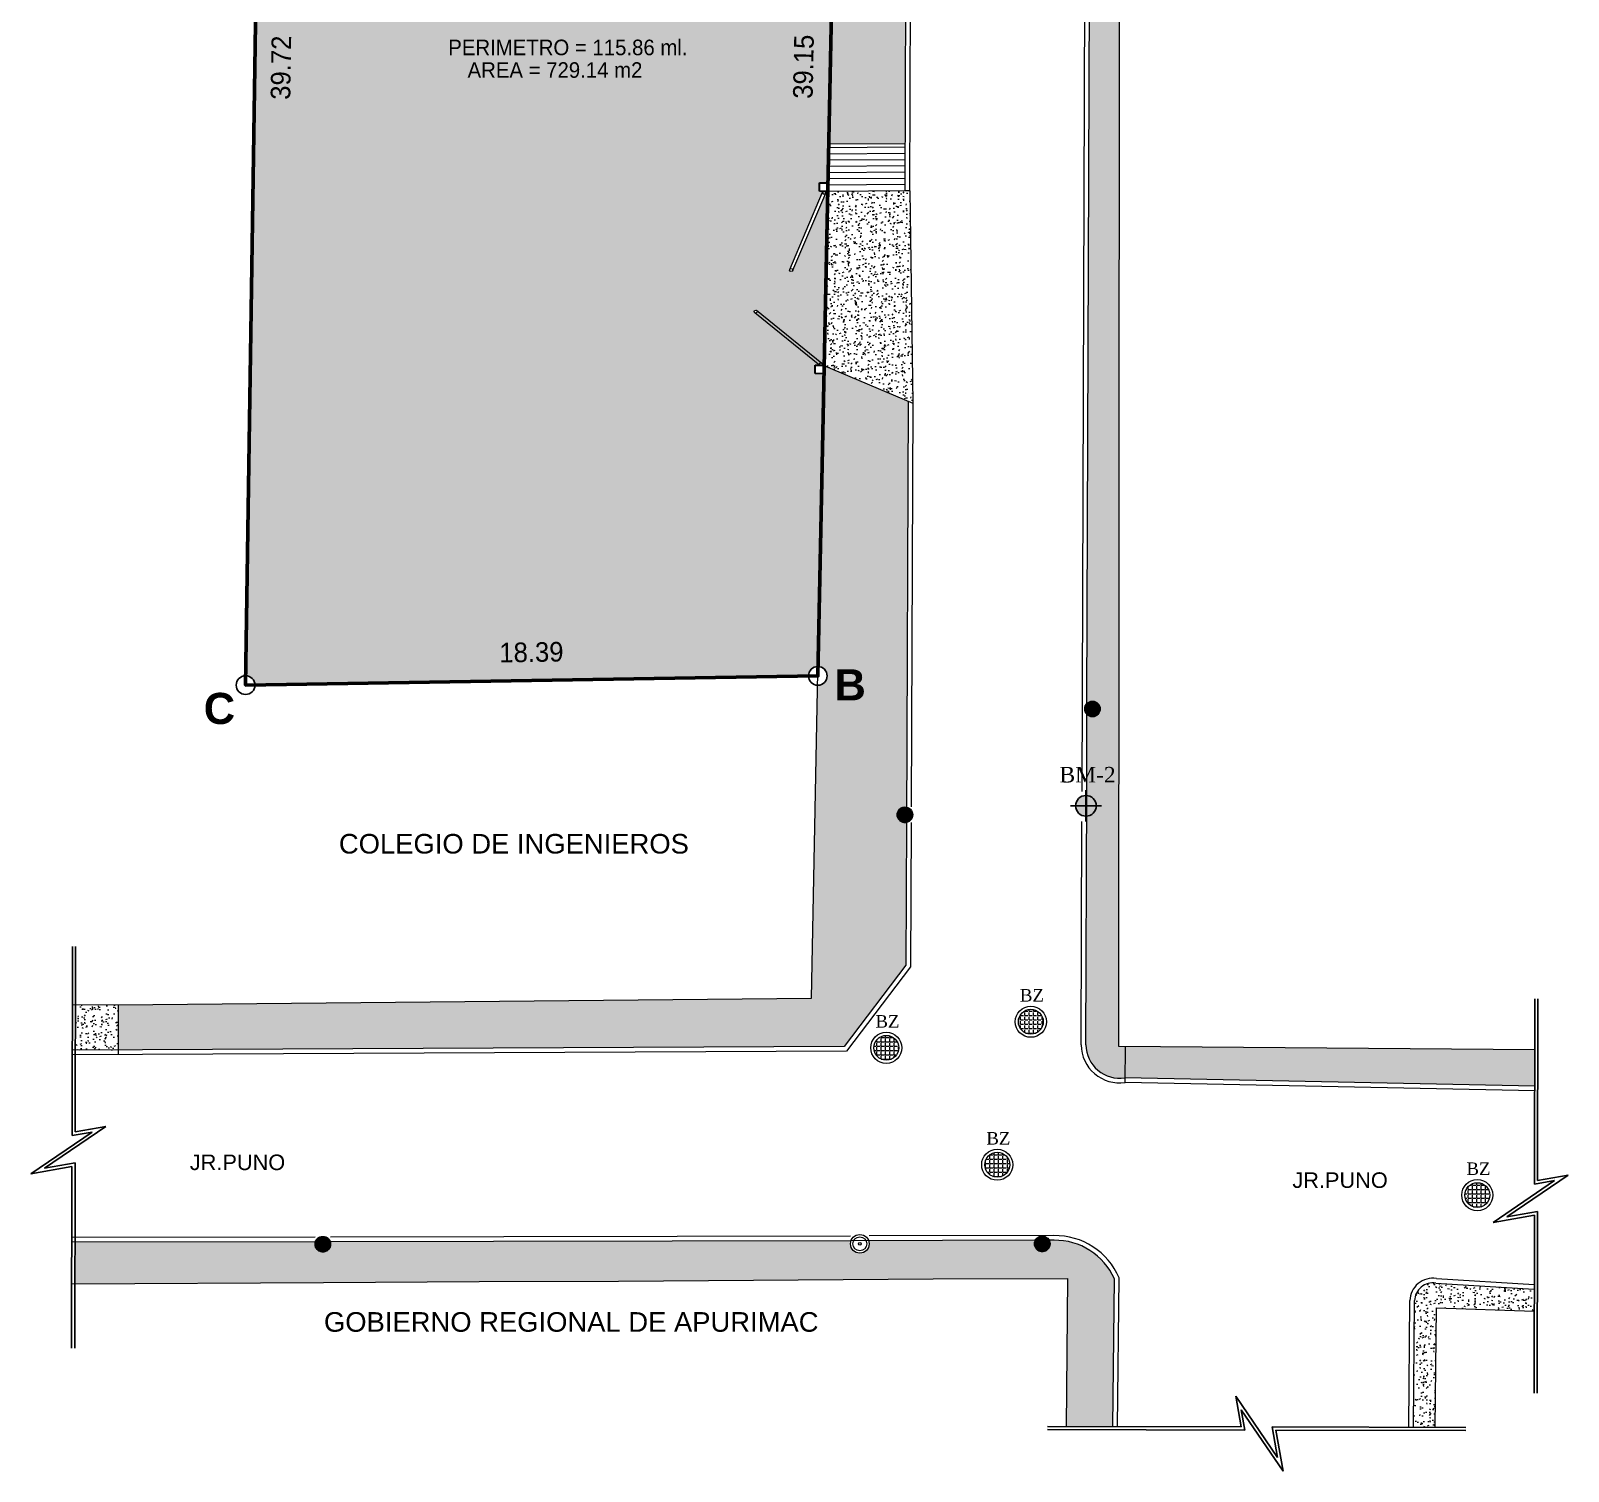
# Model space of a CAD drawing. Header units: metres. Extents: x 729055 to 735546, y 8489029 to 8491869.
# Drawn here: x 734368.85 to 734418.25, y 8489106.47 to 8489152.77 of the extents above; entities that cross this region are included whole.
import ezdxf
from ezdxf.enums import TextEntityAlignment as Align

# ---------------------------------------------------------------- set-up
doc = ezdxf.new("R2010")
doc.units = ezdxf.units.M
for name, color, linetype, lineweight in [('AREA DE EXCAVACION', 5, 'Continuous', 60), ('CALLES', 5, 'Continuous', 18), ('COLUMNAS', 1, 'Continuous', 30), ('CORTES DE VIA', 7, 'Continuous', 25), ('ESPINAS', 86, 'Continuous', 0), ('HACH', 7, 'Continuous', 0), ('T-POSTE', 7, 'Continuous', 25), ('TEXTO', 7, 'Continuous', 0)]:
    doc.layers.add(name, color=color, linetype=linetype, lineweight=lineweight)
for name, color, linetype in [('DISTANCIA', 2, 'Continuous'), ('V-NODE-TEXT', 11, 'Continuous'), ('VERTICES', 3, 'Continuous')]:
    doc.layers.add(name, color=color, linetype=linetype)
doc.styles.add('1. Barrios', font='@PMingLiU-ExtB.ttf')
doc.styles.add('Arial', font='arial.ttf')
doc.styles.get("Standard").update_dxf_attribs({"font": 'BELL.TTF'})
doc.styles.add('VERTICES', font='sanssb__.ttf')
pattern_1 = [(0, (206.0192, -146.47766), (0, 0.2032), []), (90, (206.0192, -146.47766), (-0.2032, 0.2032), [0.2032, -0.2032])]
pattern_2 = [(50, (206.0192, -146.47766), (0.546554006988, -0.047817256617), [0.05715, -0.62865]), (355, (206.0192, -146.47766), (-0.105730264275, 0.573170535717), [0.04572, -0.50292175251]), (100.4514447, (206.06476, -146.48164), (0.44082374127, 0.525353255737), [0.0485700264, -0.5342707338]), (46.1842, (206.0192, -146.32526), (0.813237122676, -0.1261269838), [0.085725, -0.942975]), (96.63555761, (206.087, -146.3358), (0.712212402155, 0.74227837379), [0.07285506942, -0.80140682448]), (351.18415117, (206.0192, -146.32526), (0.712212402195, 0.74227837376), [0.06857990121, -0.75437919576]), (21, (206.0954, -146.36336), (0.454843173807, -0.306795594561), [0.05715, -0.62865]), (326, (206.0954, -146.36336), (0.185406085043, 0.552563898367), [0.04572, -0.50292]), (71.451445, (206.1333, -146.3889), (0.640249257836, 0.245768306658), [0.0485700264, -0.5342698128]), (37.5, (206.0192, -146.47766), (0.0092658097518, 0.2536651166195), [0, -0.496824, 0, -0.51054, 0, -0.504825]), (7.5, (206.0192, -146.47766), (0.200458987531, 0.300541724454), [0, -0.291084, 0, -0.485394, 0, -0.192405]), (327.5, (205.84928, -146.47766), (0.4067717855006, -0.017186231978), [0, -0.1905, 0, -0.59436, 0, -0.78867]), (317.5, (205.7731, -146.47766), (0.444387544158, 0.0762794731), [0, -0.24765, 0, -0.394716, 0, -0.56007])]

# ---------------------------------------------------------------- blocks, each defined once
blk = doc.blocks.new('POSTE DE CONCRETO')
at = {"layer": 'T-POSTE', "lineweight": 0}
h = blk.add_hatch(dxfattribs=at)
h.set_pattern_fill('ANSI31', color=256, scale=0.02, angle=135)
edge = h.paths.add_edge_path()
edge.add_arc((0, 0), 1.73, 0, 360)
blk.add_circle((0, 0), 1.73, dxfattribs=at)
blk = doc.blocks.new('*U120', base_point=(729564.308, 8491345.293, 2392.08))
at = {"color": 3, "linetype": 'ByBlock', "lineweight": -2, "xscale": 0.1446221087505031, "yscale": 0.1446221087505031, "zscale": 0.1446221087505031}
blk.add_blockref('POSTE DE CONCRETO', (729564.308, 8491345.293, 2392.08), dxfattribs=at)
blk = doc.blocks.new('BUZON 2')
h = blk.add_hatch()
h.set_pattern_fill('ANGLE', color=0, scale=0.02)
h.set_pattern_definition([(0, (-729608.55375, -8491393.21117), (0, 0.1397), [0.1016, -0.0381]), (90, (-729608.55375, -8491393.21117), (-0.1397, 9e-18), [0.1016, -0.0381])])
h.paths.add_polyline_path([(-0.4, 0, 1), (0.4, 0, 1)])
at = {"color": 0}
for radius in [0.5, 0.4]:
    blk.add_circle((0, 0), radius, dxfattribs=at)
blk = doc.blocks.new('*U121', base_point=(729576.672, 8491329.663, 2390.771))
at = {"layer": 'V-NODE-TEXT', "color": 8, "linetype": 'ByBlock', "insert": (729576.322, 8491330.713, 2390.771), "char_height": 0.4, "attachment_point": 1}
blk.add_mtext('{\\fTimes New Roman|b0|i0|c0|p18;BZ}', dxfattribs=at)
blk = doc.blocks.new('*U122', base_point=(729576.672, 8491329.663, 2390.771))
at = {"color": 7, "linetype": 'ByBlock', "lineweight": -2}
blk.add_blockref('*U121', (729576.672, 8491329.663, 2390.771), dxfattribs=at)
blk = doc.blocks.new('*U123', base_point=(729576.672, 8491329.663, 2390.771))
at = {"color": 7, "linetype": 'ByBlock', "lineweight": -2}
for name in ['*U122', 'BUZON 2']:
    blk.add_blockref(name, (729576.672, 8491329.663, 2390.771), dxfattribs=at)
blk = doc.blocks.new('*U124', base_point=(729561.246, 8491330.641, 2390.793))
at = {"layer": 'V-NODE-TEXT', "color": 8, "linetype": 'ByBlock', "insert": (729560.896, 8491331.691, 2390.793), "char_height": 0.4, "attachment_point": 1}
blk.add_mtext('{\\fTimes New Roman|b0|i0|c0|p18;BZ}', dxfattribs=at)
blk = doc.blocks.new('*U125', base_point=(729561.246, 8491330.641, 2390.793))
at = {"color": 7, "linetype": 'ByBlock', "lineweight": -2}
blk.add_blockref('*U124', (729561.246, 8491330.641, 2390.793), dxfattribs=at)
blk = doc.blocks.new('*U126', base_point=(729561.246, 8491330.641, 2390.793))
at = {"color": 7, "linetype": 'ByBlock', "lineweight": -2}
for name in ['*U125', 'BUZON 2']:
    blk.add_blockref(name, (729561.246, 8491330.641, 2390.793), dxfattribs=at)
blk = doc.blocks.new('*U127', base_point=(729562.325, 8491335.236, 2391.053))
at = {"layer": 'V-NODE-TEXT', "color": 8, "linetype": 'ByBlock', "insert": (729561.975, 8491336.286, 2391.053), "char_height": 0.4, "attachment_point": 1}
blk.add_mtext('{\\fTimes New Roman|b0|i0|c0|p18;BZ}', dxfattribs=at)
blk = doc.blocks.new('*U128', base_point=(729562.325, 8491335.236, 2391.053))
at = {"color": 7, "linetype": 'ByBlock', "lineweight": -2}
blk.add_blockref('*U127', (729562.325, 8491335.236, 2391.053), dxfattribs=at)
blk = doc.blocks.new('*U129', base_point=(729562.325, 8491335.236, 2391.053))
at = {"color": 7, "linetype": 'ByBlock', "lineweight": -2}
for name in ['*U128', 'BUZON 2']:
    blk.add_blockref(name, (729562.325, 8491335.236, 2391.053), dxfattribs=at)
blk = doc.blocks.new('*U130', base_point=(729557.682, 8491334.399, 2390.962))
at = {"layer": 'V-NODE-TEXT', "color": 8, "linetype": 'ByBlock', "insert": (729557.332, 8491335.449, 2390.962), "char_height": 0.4, "attachment_point": 1}
blk.add_mtext('{\\fTimes New Roman|b0|i0|c0|p18;BZ}', dxfattribs=at)
blk = doc.blocks.new('*U131', base_point=(729557.682, 8491334.399, 2390.962))
at = {"color": 7, "linetype": 'ByBlock', "lineweight": -2}
blk.add_blockref('*U130', (729557.682, 8491334.399, 2390.962), dxfattribs=at)
blk = doc.blocks.new('*U132', base_point=(729557.682, 8491334.399, 2390.962))
at = {"color": 7, "linetype": 'ByBlock', "lineweight": -2}
for name in ['*U131', 'BUZON 2']:
    blk.add_blockref(name, (729557.682, 8491334.399, 2390.962), dxfattribs=at)
blk = doc.blocks.new('*U133', base_point=(729558.282, 8491341.891, 2391.801))
at = {"color": 3, "linetype": 'ByBlock', "lineweight": -2, "xscale": 0.1446221087505031, "yscale": 0.1446221087505031, "zscale": 0.1446221087505031}
blk.add_blockref('POSTE DE CONCRETO', (729558.282, 8491341.891, 2391.801), dxfattribs=at)
blk = doc.blocks.new('*U134', base_point=(729562.693, 8491328.098, 2390.986))
at = {"color": 3, "linetype": 'ByBlock', "lineweight": -2, "xscale": 0.1446221087505031, "yscale": 0.1446221087505031, "zscale": 0.1446221087505031}
blk.add_blockref('POSTE DE CONCRETO', (729562.693, 8491328.098, 2390.986), dxfattribs=at)
blk = doc.blocks.new('HIDRANTE')
at = {"color": 1}
for radius in [0.388, 0.291, 0.0566]:
    blk.add_circle((0, 0), radius, dxfattribs=at)
blk = doc.blocks.new('*U135', base_point=(729556.832, 8491328.098, 2391.013))
at = {"color": 0, "linetype": 'ByBlock', "lineweight": -2, "xscale": 0.7727211238843856, "yscale": 0.7727211238843856, "zscale": 0.7727211238843856}
blk.add_blockref('HIDRANTE', (729556.832, 8491328.098, 2391.013), dxfattribs=at)
blk = doc.blocks.new('*U136', base_point=(729539.577, 8491328.089, 2391.164))
at = {"color": 3, "linetype": 'ByBlock', "lineweight": -2, "xscale": 0.1446221087505031, "yscale": 0.1446221087505031, "zscale": 0.1446221087505031}
blk.add_blockref('POSTE DE CONCRETO', (729539.577, 8491328.089, 2391.164), dxfattribs=at)
blk = doc.blocks.new('*U115', base_point=(729564.098, 8491342.178, 2391.863))
at = {"layer": 'V-NODE-TEXT', "color": 7, "linetype": 'ByBlock', "insert": (729563.248, 8491343.428, 2391.863), "char_height": 0.5, "attachment_point": 1}
blk.add_mtext('{\\fTimes New Roman|b0|i0|c0|p18;\\C7;BM-2}', dxfattribs=at)
blk = doc.blocks.new('*U116', base_point=(729564.098, 8491342.178, 2391.863))
at = {"color": 6, "linetype": 'ByBlock', "lineweight": -2}
blk.add_blockref('*U115', (729564.098, 8491342.178, 2391.863), dxfattribs=at)

msp = doc.modelspace()

# ---------------------------------------------------------------- hatches: boundary and pattern name
at = {"true_color": 0xff0000}
h = msp.add_hatch(color=1, dxfattribs=at)
h.dxf.hatch_style = 1
h.paths.add_polyline_path([(734403.088, 8489127.858, 0.414214), (734402.754, 8489128.191), (734402.754, 8489127.858)])
h.paths.add_polyline_path([(734402.421, 8489127.858, 0.414214), (734402.754, 8489127.525), (734402.754, 8489127.858)])
at = {"true_color": 0xffffff}
h = msp.add_hatch(color=7, dxfattribs=at)
h.dxf.hatch_style = 1
h.paths.add_polyline_path([(734402.421, 8489127.858), (734402.754, 8489127.858), (734402.754, 8489128.191, 0.414214)])
h.paths.add_polyline_path([(734402.754, 8489127.525, 0.414214), (734403.088, 8489127.858), (734402.754, 8489127.858)])
at = {"layer": 'HACH'}
h = msp.add_hatch(dxfattribs=at)
h.set_pattern_fill('AR-B816', color=256, scale=0.001)
h.set_pattern_definition(pattern_1)
h.paths.add_polyline_path([(734397.007, 8489167.121, -0.45013), (734396.727, 8489167.369, -0.451955), (734397.008, 8489167.617), (734397.043, 8489179.063, -0.516269), (734396.711, 8489179.299, -0.518192), (734397.045, 8489179.534), (734397.064, 8489185.808, 0.220744), (734395.043, 8489189.191), (734394.248, 8489189.225), (734394.163, 8489186.689), (734394.876, 8489186.678, -0.992544), (734395.476, 8489186.674, -0.418605), (734395.171, 8489186.374), (734394.948, 8489171.476, -0.409836), (734395.244, 8489171.176, -0.420248), (734394.937, 8489170.876), (734394.49, 8489149.13), (734396.952, 8489149.139)])
h.paths.add_polyline_path([(734395.584, 8489169.867), (734395.284, 8489169.868), (734395.286, 8489170.468), (734395.586, 8489170.467)], flags=16)
h.paths.add_polyline_path([(734395.534, 8489169.917), (734395.334, 8489169.918), (734395.336, 8489170.418), (734395.536, 8489170.417)], flags=0)
h.paths.add_polyline_path([(734396.026, 8489176.196), (734396.027, 8489176.546), (734396.327, 8489176.545), (734396.326, 8489176.195)], flags=16)
h.paths.add_polyline_path([(734396.076, 8489176.246), (734396.077, 8489176.496), (734396.277, 8489176.495), (734396.276, 8489176.245)], flags=0)
h.paths.add_polyline_path([(734397.037, 8489140.865), (734394.344, 8489142.012), (734394.145, 8489132.334, -0.408205), (734394.439, 8489132.034, -0.420259), (734394.133, 8489131.734), (734393.93, 8489121.67), (734371.652, 8489121.457), (734371.659, 8489120.015), (734394.985, 8489120.126), (734396.971, 8489122.738), (734396.988, 8489127.326, -0.47408), (734396.688, 8489127.571, -0.476317), (734396.99, 8489127.815)])
h.paths.add_polyline_path([(734394.682, 8489186.955), (734396.273, 8489186.955), (734396.273, 8489188.525), (734394.682, 8489188.525)], flags=24)
h.paths.add_polyline_path([(734395.181, 8489170.617), (734396.671, 8489170.617), (734396.671, 8489172.117), (734395.181, 8489172.117)], flags=24)
h.paths.add_polyline_path([(734394.433, 8489130.998), (734395.924, 8489130.998), (734395.924, 8489132.498), (734394.433, 8489132.498)], flags=24)
h = msp.add_hatch(dxfattribs=at)
h.set_pattern_fill('AR-B816', color=256, scale=0.001)
h.set_pattern_definition(pattern_1)
h.paths.add_polyline_path([(734403.854, 8489185.944), (734405.977, 8489187.991), (734414.291, 8489187.583), (734414.293, 8489188.519), (734405.732, 8489188.842), (734404.752, 8489187.953), (734403.494, 8489186.698), (734402.975, 8489185.569), (734402.972, 8489184.831, -0.526792), (734403.313, 8489184.597, -0.529009), (734402.971, 8489184.365), (734402.91, 8489166.815, -0.369747), (734403.192, 8489166.486, -0.371719), (734402.908, 8489166.156), (734402.889, 8489160.678, -0.599288), (734403.278, 8489160.47, -0.601647), (734402.887, 8489160.263), (734402.787, 8489131.223), (734402.786, 8489131.149, -0.670254), (734403.214, 8489130.973, -0.672769), (734402.785, 8489130.799), (734402.777, 8489128.323), (734402.776, 8489128.191, -0.395182), (734403.088, 8489127.858, -0.397188), (734402.774, 8489127.525), (734402.748, 8489120.171, 0.456606), (734404.013, 8489119.115), (734404.021, 8489120.122), (734403.809, 8489120.124)])
h.paths.add_polyline_path([(734401.767, 8489128.323), (734403.781, 8489128.323), (734403.781, 8489129.391), (734401.767, 8489129.391)], flags=9)
h.paths.add_polyline_path([(734401.872, 8489166.951), (734403.885, 8489166.951), (734403.885, 8489168.019), (734401.872, 8489168.019)], flags=9)
h = msp.add_hatch(dxfattribs=at)
h.set_pattern_fill('DOTS', color=40, scale=0.25)
h.set_pattern_definition([(0, (206.0192, -146.47766), (0.1984375, 0.396875), [0, -0.396875])])
h.paths.add_polyline_path([(734394.927, 8489170.362), (734384.019, 8489170.592), (734381.128, 8489170.734), (734380.953, 8489163.527), (734376.228, 8489163.604), (734375.756, 8489132.038, -0.405153), (734376.051, 8489131.743), (734393.839, 8489132.029, -0.424981), (734394.145, 8489132.334), (734394.338, 8489141.749), (734394.054, 8489141.754), (734394.058, 8489142.023), (734394.197, 8489142.021), (734392.11, 8489143.708, -0.226464), (734392.091, 8489143.747, -1), (734392.191, 8489143.747, -0.630704), (734392.11, 8489143.708), (734394.197, 8489142.021), (734394.344, 8489142.018), (734394.459, 8489147.611), (734394.337, 8489147.613, -0.549877), (734394.386, 8489147.544), (734393.329, 8489145.063, -1.005469), (734393.237, 8489145.102), (734394.307, 8489147.613), (734394.19, 8489147.615), (734394.194, 8489147.884), (734394.464, 8489147.88)])
h.paths.add_polyline_path([(734382.079, 8489151.823), (734390.136, 8489151.823), (734390.136, 8489152.672), (734382.079, 8489152.672)], flags=24)
h.paths.add_polyline_path([(734382.704, 8489151.09), (734388.679, 8489151.09), (734388.679, 8489151.935), (734382.704, 8489151.935)], flags=24)
h.paths.add_polyline_path([(734379.658, 8489153.144), (734391.442, 8489153.144), (734391.442, 8489156.667), (734379.658, 8489156.667)], flags=24)
h.paths.add_polyline_path([(734377.401, 8489150.41), (734377.436, 8489152.748), (734376.371, 8489152.763), (734376.336, 8489150.426)], flags=24)
h.paths.add_polyline_path([(734383.775, 8489132.248), (734386.112, 8489132.285), (734386.095, 8489133.349), (734383.758, 8489133.312)], flags=24)
h.paths.add_polyline_path([(734394.192, 8489150.435), (734394.24, 8489152.778), (734393.158, 8489152.8), (734393.11, 8489150.457)], flags=24)
h = msp.add_hatch(dxfattribs=at)
h.set_pattern_fill('AR-CONC', color=9, scale=0.003)
h.set_pattern_definition(pattern_2)
h.paths.add_polyline_path([(734397.098, 8489147.627), (734394.46, 8489147.611), (734394.46, 8489147.611), (734394.459, 8489147.611), (734394.344, 8489142.012), (734397.187, 8489140.801)])
h = msp.add_hatch(dxfattribs=at)
h.set_pattern_fill('AR-CONC', color=9, scale=0.003)
h.set_pattern_definition(pattern_2)
h.paths.add_polyline_path([(734371.652, 8489121.457), (734370.283, 8489121.474), (734370.28, 8489120.009), (734371.659, 8489120.015)])
h = msp.add_hatch(dxfattribs=at)
h.set_pattern_fill('AR-CONC', color=9, scale=0.003)
h.set_pattern_definition(pattern_2)
h.paths.add_polyline_path([(734417.173, 8489118.846), (734417.176, 8489120.014), (734404.021, 8489120.122), (734404.013, 8489119.113)])
h = msp.add_hatch(dxfattribs=at)
h.set_pattern_fill('AR-CONC', color=9, scale=0.003)
h.set_pattern_definition(pattern_2)
h.paths.add_polyline_path([(734401.728, 8489113.892), (734401.572, 8489113.892, -0.118768), (734401.599, 8489113.778, -1), (734401.099, 8489113.778, -0.117767), (734401.126, 8489113.891), (734401.099, 8489113.891), (734395.77, 8489113.88, -0.087938), (734395.788, 8489113.777, -1), (734395.188, 8489113.777, -0.086943), (734395.206, 8489113.879), (734378.471, 8489113.846, -0.079551), (734378.483, 8489113.768, -1), (734377.983, 8489113.768, -0.078558), (734377.995, 8489113.845), (734370.266, 8489113.83), (734370.263, 8489112.497), (734378.259, 8489112.531), (734383.251, 8489112.563), (734387.732, 8489112.581), (734397.84, 8489112.651), (734402.173, 8489112.667), (734402.124, 8489107.905), (734403.618, 8489107.902), (734403.666, 8489112.653, 0.30069)])
h = msp.add_hatch(dxfattribs=at)
h.set_pattern_fill('AR-CONC', color=9, scale=0.003)
h.set_pattern_definition(pattern_2)
h.paths.add_polyline_path([(734417.159, 8489112.315), (734413.997, 8489112.511, 0.466276), (734413.316, 8489111.946), (734413.274, 8489107.88), (734413.973, 8489107.879), (734414.013, 8489111.723), (734417.157, 8489111.616)])

# ---------------------------------------------------------------- linework, layer by layer
at = {"elevation": 2391.863, "flags": 128}
for points in [[(734402.754, 8489128.358), (734402.754, 8489127.358)], [(734403.254, 8489127.858), (734402.254, 8489127.858)]]:
    msp.add_lwpolyline(points, dxfattribs=at)
msp.add_circle((734402.754, 8489127.858, 2391.863), 0.333)
at = {"layer": 'AREA DE EXCAVACION', "color": 12, "true_color": 0xd90d02, "flags": 128}
msp.add_lwpolyline([(734394.944, 8489171.176), (734376.446, 8489171.453), (734376.346, 8489171.454), (734375.751, 8489131.738), (734394.139, 8489132.034)], close=True, dxfattribs=at)
at = {"layer": 'CALLES'}
for p, q in [((734403.809, 8489120.124), (734403.854, 8489185.944)), ((734396.948, 8489147.629), (734397.007, 8489167.119)), ((734397.098, 8489147.628), (734397.157, 8489167.119)), ((734402.627, 8489128.318), (734402.758, 8489166.168)), ((734402.787, 8489131.223), (734402.887, 8489160.22)), ((734396.952, 8489149.139), (734394.49, 8489149.13)), ((734396.951, 8489148.628), (734394.48, 8489148.611)), ((734396.951, 8489148.828), (734394.484, 8489148.811)), ((734396.952, 8489149.028), (734394.488, 8489149.011)), ((734396.95, 8489148.228), (734394.471, 8489148.211)), ((734396.95, 8489148.428), (734394.475, 8489148.411)), ((734397.098, 8489147.627), (734394.434, 8489147.611)), ((734396.948, 8489147.828), (734394.463, 8489147.811)), ((734396.949, 8489148.028), (734394.467, 8489148.011)), ((734397.098, 8489147.628), (734396.948, 8489147.628)), ((734397.098, 8489147.628), (734397.187, 8489140.801)), ((734393.237, 8489145.102), (734394.293, 8489147.582)), ((734394.386, 8489147.544), (734393.329, 8489145.062)), ((734394.434, 8489147.611), (734394.328, 8489142.019)), ((734394.206, 8489142.013), (734392.11, 8489143.708)), ((734392.166, 8489143.791), (734394.269, 8489142.091)), ((734394.328, 8489142.018), (734397.187, 8489140.801)), ((734397.037, 8489140.867), (734396.988, 8489127.321)), ((734397.187, 8489140.801), (734397.14, 8489127.821)), ((734393.93, 8489121.67), (734394.141, 8489132.143)), ((734402.777, 8489128.323), (734402.787, 8489131.223)), ((734402.748, 8489120.171), (734402.777, 8489128.323)), ((734402.598, 8489120.17), (734402.623, 8489127.358)), ((734396.988, 8489127.321), (734396.971, 8489122.738)), ((734397.138, 8489127.321), (734397.121, 8489122.687)), ((734396.971, 8489122.738), (734394.985, 8489120.126)), ((734397.121, 8489122.687), (734395.06, 8489119.976)), ((734370.183, 8489121.475), (734371.652, 8489121.457)), ((734371.652, 8489121.457), (734393.93, 8489121.67)), ((734371.652, 8489121.457), (734371.66, 8489119.865)), ((734395.06, 8489119.976), (734370.179, 8489119.858)), ((734394.985, 8489120.126), (734370.18, 8489120.008)), ((734417.176, 8489120.014), (734403.809, 8489120.124)), ((734404.012, 8489118.963), (734404.021, 8489120.122)), ((734417.176, 8489118.846), (734404.002, 8489119.113)), ((734417.173, 8489118.696), (734404.012, 8489118.963)), ((734395.188, 8489114.029), (734378.483, 8489113.996)), ((734401.727, 8489114.042), (734395.788, 8489114.03)), ((734377.983, 8489113.995), (734370.166, 8489113.98)), ((734377.983, 8489113.845), (734370.166, 8489113.83)), ((734395.188, 8489113.879), (734377.983, 8489113.845)), ((734401.099, 8489113.891), (734395.188, 8489113.879)), ((734401.728, 8489113.892), (734401.099, 8489113.891)), ((734378.259, 8489112.531), (734383.251, 8489112.563)), ((734383.251, 8489112.563), (734387.732, 8489112.581)), ((734387.732, 8489112.581), (734397.84, 8489112.651)), ((734397.84, 8489112.651), (734402.173, 8489112.667)), ((734402.124, 8489107.905), (734402.173, 8489112.667)), ((734403.618, 8489107.902), (734403.666, 8489112.653)), ((734403.768, 8489107.901), (734403.817, 8489112.684)), ((734414.015, 8489112.66), (734417.159, 8489112.466)), ((734370.163, 8489112.496), (734378.259, 8489112.531)), ((734413.997, 8489112.511), (734417.15, 8489112.316)), ((734413.124, 8489107.88), (734413.166, 8489111.953)), ((734413.274, 8489107.879), (734413.316, 8489111.951)), ((734413.973, 8489107.879), (734414.013, 8489111.723)), ((734414.013, 8489111.723), (734417.157, 8489111.616))]:
    msp.add_line(p, q, dxfattribs=at)
for centre in [(734394.34, 8489147.563), (734393.283, 8489145.082), (734392.141, 8489143.747), (734394.238, 8489142.052)]:
    msp.add_circle(centre, 0.05, dxfattribs=at)
for centre, radius, start, end in [((734403.838, 8489120.191), 1.24, 180.9671, 278.0313), ((734403.838, 8489120.191), 1.09, 181.0447, 278.6449), ((734401.76, 8489111.807), 2.236, 23.091, 90.8561), ((734401.76, 8489111.807), 2.086, 23.9404, 90.8824), ((734413.893, 8489111.943), 0.728, 80.3804, 179.2206), ((734413.893, 8489111.943), 0.578, 79.6353, 179.197)]:
    msp.add_arc(centre, radius, start, end, dxfattribs=at)
at = {"layer": 'COLUMNAS'}
for p, q in [((734394.19, 8489147.615), (734394.194, 8489147.884)), ((734394.46, 8489147.611), (734394.19, 8489147.615)), ((734394.194, 8489147.884), (734394.464, 8489147.88)), ((734394.464, 8489147.88), (734394.46, 8489147.611)), ((734394.054, 8489141.754), (734394.058, 8489142.023)), ((734394.324, 8489141.749), (734394.054, 8489141.754)), ((734394.058, 8489142.023), (734394.328, 8489142.019)), ((734394.328, 8489142.019), (734394.324, 8489141.749))]:
    msp.add_line(p, q, dxfattribs=at)
at = {"layer": 'CORTES DE VIA'}
for p, q in [((734370.174, 8489117.258), (734370.187, 8489123.333)), ((734370.274, 8489117.377), (734370.287, 8489123.333)), ((734417.166, 8489115.698), (734417.179, 8489121.654)), ((734417.266, 8489115.817), (734417.279, 8489121.654)), ((734369.286, 8489116.206), (734371.259, 8489117.549)), ((734371.259, 8489117.549), (734370.274, 8489117.377)), ((734368.847, 8489116.028), (734370.82, 8489117.371)), ((734370.82, 8489117.371), (734370.174, 8489117.258)), ((734370.171, 8489116.258), (734368.847, 8489116.028)), ((734370.272, 8489116.377), (734369.286, 8489116.206)), ((734370.159, 8489110.422), (734370.171, 8489116.258)), ((734370.259, 8489110.422), (734370.272, 8489116.377)), ((734415.84, 8489114.468), (734417.812, 8489115.811)), ((734416.279, 8489114.646), (734418.251, 8489115.989)), ((734417.812, 8489115.811), (734417.166, 8489115.698)), ((734418.251, 8489115.989), (734417.266, 8489115.817)), ((734417.164, 8489114.698), (734415.84, 8489114.468)), ((734417.264, 8489114.817), (734416.279, 8489114.646)), ((734417.151, 8489108.981), (734417.164, 8489114.698)), ((734417.251, 8489108.981), (734417.264, 8489114.817)), ((734408.91, 8489106.905), (734407.567, 8489108.878)), ((734407.567, 8489108.878), (734407.738, 8489107.892)), ((734409.088, 8489106.466), (734407.745, 8489108.439)), ((734407.745, 8489108.439), (734407.857, 8489107.792)), ((734407.857, 8489107.792), (734401.515, 8489107.806)), ((734407.738, 8489107.892), (734401.516, 8489107.906)), ((734414.961, 8489107.876), (734408.738, 8489107.89)), ((734408.738, 8489107.89), (734408.91, 8489106.905)), ((734414.96, 8489107.776), (734408.857, 8489107.79)), ((734408.857, 8489107.79), (734409.088, 8489106.466))]:
    msp.add_line(p, q, dxfattribs=at)
at = {"layer": 'VERTICES', "color": 6}
for centre in [(734394.139, 8489132.034), (734375.751, 8489131.738)]:
    msp.add_circle(centre, 0.3, dxfattribs=at)

# ---------------------------------------------------------------- block references
at = {"color": 6, "linetype": 'ByBlock', "lineweight": -2}
msp.add_blockref('*U116', (734402.754, 8489127.858, 2391.863), dxfattribs=at)
at = {"layer": 'ESPINAS'}
for name, p in [('*U120', (734402.964, 8489130.973, 2392.08)), ('*U133', (734396.938, 8489127.571, 2391.801)), ('*U129', (734400.982, 8489120.916, 2391.053)), ('*U132', (734396.338, 8489120.079, 2390.962)), ('*U126', (734399.903, 8489116.32, 2390.793)), ('*U123', (734415.329, 8489115.343, 2390.771)), ('*U136', (734378.233, 8489113.768, 2391.164)), ('*U135', (734395.488, 8489113.777, 2391.013)), ('*U134', (734401.349, 8489113.778, 2390.986))]:
    msp.add_blockref(name, p, dxfattribs=at)

# ---------------------------------------------------------------- texts
at = {"layer": 'DISTANCIA', "style": '1. Barrios'}
for s, rotation, p in [('39.72', 89.1424, (734376.886, 8489151.587)), ('39.15', 88.8221, (734393.675, 8489151.618)), ('18.39', 0.9204, (734384.935, 8489132.798))]:
    msp.add_text(s, height=0.63, rotation=rotation, dxfattribs=at).set_placement(p, align=Align.MIDDLE)
at = {"layer": 'TEXTO', "style": '1. Barrios'}
for s, p in [('PERIMETRO = 115.86 ml.', (734386.107, 8489152.248)), ('AREA = 729.14 m2', (734385.692, 8489151.512))]:
    msp.add_text(s, height=0.5, dxfattribs=at).set_placement(p, align=Align.MIDDLE)
at = {"layer": 'TEXTO', "style": 'Arial'}
for s, height, p in [('COLEGIO DE INGENIEROS', 0.63, (734378.749, 8489126.324, -2393.5)), ('JR.PUNO', 0.5, (734373.958, 8489116.148, -2393.5)), ('JR.PUNO', 0.5, (734409.387, 8489115.575, -4784.5)), ('GOBIERNO REGIONAL DE APURIMAC', 0.63, (734378.269, 8489110.951, -2393.5))]:
    msp.add_text(s, height=height, dxfattribs=at).set_placement(p)
at = {"layer": 'VERTICES', "style": 'VERTICES'}
for s, p in [('B', (734395.178, 8489131.748)), ('C', (734374.91, 8489130.989))]:
    msp.add_text(s, height=1, dxfattribs=at).set_placement(p, align=Align.MIDDLE)

doc.saveas('drawing.dxf')
